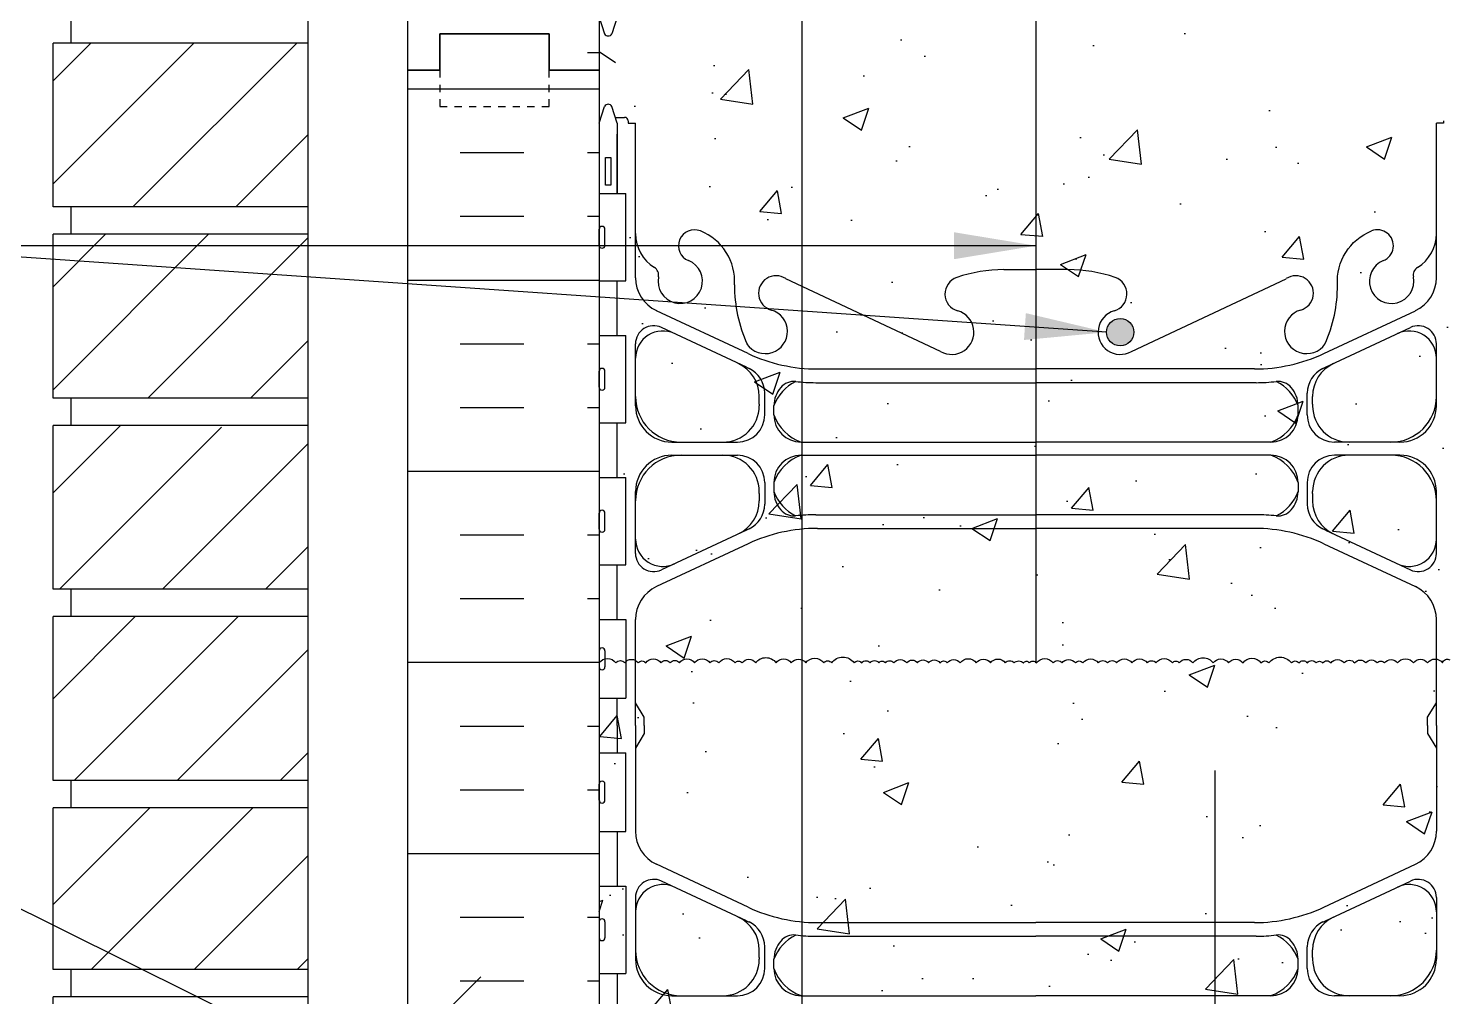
# Model space of a CAD drawing. Header units: inches. Extents: x 112.5 to 171.6, y -23.4 to 65.9.
# Drawn here: x 127.28 to 146.72, y 29.01 to 42.31 of the extents above; entities that cross this region are included whole.
import ezdxf

# ---------------------------------------------------------------- set-up
doc = ezdxf.new("R2010")
doc.units = ezdxf.units.IN
doc.header["$LTSCALE"] = 0.5
doc.header["$MEASUREMENT"] = 0
doc.linetypes.add('DASHED2', pattern=[0.375, 0.25, -0.125])
for name, color, linetype in [('HATCH', 12, 'Continuous'), ('line25', 2, 'Continuous'), ('LINE3', 3, 'Continuous'), ('LINE50', 5, 'Continuous'), ('LINE9', 9, 'Continuous'), ('TEXT', 4, 'Continuous'), ('Web_Edge', 9, 'Continuous')]:
    doc.layers.add(name, color=color, linetype=linetype)
doc.styles.add('DIM', font='romans.shx', dxfattribs={"width": 0.7})
doc.dimstyles.new('ext_12', dxfattribs={"dimscale": 12, "dimtxt": 0.09375, "dimasz": 0.09375, "dimexe": 0.09375, "dimexo": 0.0625, "dimgap": 0.0625, "dimtad": 1, "dimdec": 1, "dimzin": 3, "dimdsep": 46, "dimlunit": 4, "dimtxsty": 'DIM', "dimcen": 0.09, "dimdle": 0.09375, "dimclrt": 4, "dimadec": 0, "dimazin": 0, "dimtfac": 1, "dimtdec": 1, "dimtmove": 2, "dimatfit": 3, "dimfxl": 0, "dimfrac": 2, "dimtolj": 1, "dimtzin": 0, "dimarcsym": 0})

msp = doc.modelspace()

# ---------------------------------------------------------------- hatches: boundary and pattern name
at = {"layer": 'HATCH', "linetype": 'Continuous'}
h = msp.add_hatch(dxfattribs=at)
h.set_pattern_fill('AR-CONC', color=256, scale=0.5, style=0)
edge = h.paths.add_edge_path()
edge.add_line((147.121, 41.734), (147.121, 58.028))
edge.add_line((147.121, 58.028), (139.934, 58.028))
edge.add_line((139.934, 58.028), (138.934, 57.028))
edge.add_line((138.934, 57.028), (138.934, 58.028))
edge.add_line((138.934, 58.028), (138.934, 59.028))
edge.add_line((138.934, 59.028), (137.934, 58.028))
edge.add_line((137.934, 58.028), (135.121, 58.028))
edge.add_line((135.121, 58.028), (135.121, 41.991))
edge.add_line((135.121, 41.991), (135.146, 41.975))
edge.add_line((135.146, 41.975), (135.121, 41.975))
edge.add_line((135.121, 41.975), (135.121, 41.734))
edge.add_line((135.121, 41.734), (135.121, 33.6))
edge.add_spline(control_points=[(135.121, 33.6), (135.247, 33.536), (135.444, 33.434), (135.701, 33.721), (136.054, 33.426), (136.421, 33.699), (136.675, 33.426), (136.934, 33.62), (137.182, 33.409), (137.38, 33.549), (137.563, 33.566), (137.651, 33.442), (137.789, 33.405), (137.892, 33.529), (138.021, 33.578), (138.138, 33.614), (138.2, 33.59), (138.234, 33.547), (138.25, 33.492), (138.321, 33.467), (138.416, 33.443), (138.567, 33.434), (138.69, 33.509), (138.798, 33.517), (138.867, 33.529), (138.949, 33.513), (139.044, 33.468), (139.129, 33.429), (139.221, 33.424), (139.254, 33.514), (139.358, 33.531), (139.425, 33.592), (139.505, 33.584), (139.594, 33.587), (139.698, 33.583), (139.779, 33.545), (139.897, 33.482), (140.061, 33.469), (140.214, 33.536), (140.347, 33.612), (140.484, 33.629), (140.608, 33.636), (140.698, 33.609), (140.75, 33.522), (140.857, 33.456), (141.05, 33.396), (141.206, 33.472), (141.31, 33.523)], knot_values=[0, 0, 0, 0, 0.36882, 0.580962, 0.956064, 1.413946, 1.635694, 1.852394, 2.204033, 2.360582, 2.542219, 2.677797, 2.79395, 2.907785, 3.117226, 3.20968, 3.262351, 3.303115, 3.370216, 3.421138, 3.515057, 3.674522, 3.85319, 3.927977, 3.999794, 4.060692, 4.173001, 4.317056, 4.339836, 4.436406, 4.53825, 4.640095, 4.685656, 4.773056, 4.912503, 4.988734, 5.039656, 5.313971, 5.43662, 5.538465, 5.77077, 5.839112, 5.911139, 6.039898, 6.121993, 6.287819, 6.61794, 6.61794, 6.61794, 6.61794], degree=3, periodic=0)
edge.add_spline(control_points=[(141.31, 33.523), (141.324, 33.529), (141.372, 33.545), (141.425, 33.592), (141.505, 33.584), (141.594, 33.587), (141.698, 33.583), (141.779, 33.545), (141.897, 33.482), (142.061, 33.469), (142.214, 33.536), (142.347, 33.612), (142.484, 33.629), (142.608, 33.636), (142.698, 33.608), (142.749, 33.522), (142.857, 33.455), (143.013, 33.42), (143.142, 33.408), (143.31, 33.523)], knot_values=[4.491613, 4.491613, 4.491613, 4.491613, 4.53825, 4.640095, 4.685656, 4.773056, 4.912503, 4.988734, 5.039656, 5.313971, 5.43662, 5.538465, 5.77077, 5.839112, 5.911139, 6.039898, 6.121993, 6.287819, 6.511014, 6.511014, 6.511014, 6.511014], degree=3, periodic=0)
edge.add_spline(control_points=[(143.31, 33.523), (143.324, 33.529), (143.372, 33.545), (143.425, 33.592), (143.505, 33.584), (143.594, 33.587), (143.698, 33.583), (143.779, 33.545), (143.897, 33.482), (144.061, 33.469), (144.214, 33.536), (144.347, 33.612), (144.484, 33.629), (144.608, 33.636), (144.698, 33.608), (144.749, 33.522), (144.857, 33.455), (145.013, 33.42), (145.142, 33.408), (145.216, 33.401)], knot_values=[4.491613, 4.491613, 4.491613, 4.491613, 4.53825, 4.640095, 4.685656, 4.773056, 4.912503, 4.988734, 5.039656, 5.313971, 5.43662, 5.538465, 5.77077, 5.839112, 5.911139, 6.039898, 6.121993, 6.287819, 6.511014, 6.511014, 6.511014, 6.511014], degree=3, periodic=0)
edge.add_spline(control_points=[(145.216, 33.401), (145.29, 33.408), (145.418, 33.42), (145.574, 33.455), (145.682, 33.522), (145.733, 33.608), (145.823, 33.636), (145.947, 33.629), (146.084, 33.612), (146.217, 33.536), (146.37, 33.469), (146.534, 33.482), (146.652, 33.545), (146.733, 33.583), (146.837, 33.587), (146.926, 33.584), (147.007, 33.592), (147.059, 33.545), (147.107, 33.529), (147.121, 33.523)], knot_values=[4.491613, 4.491613, 4.491613, 4.491613, 4.714808, 4.880634, 4.962729, 5.091488, 5.163515, 5.231857, 5.464162, 5.566007, 5.688656, 5.962971, 6.013893, 6.090124, 6.229571, 6.316971, 6.362532, 6.464377, 6.511014, 6.511014, 6.511014, 6.511014], degree=3, periodic=0)
edge.add_line((147.121, 33.523), (147.121, 41.734))
at = {"layer": 'HATCH'}
h = msp.add_hatch(dxfattribs=at)
h.set_pattern_fill('INSUL', color=256, scale=7, style=0)
h.set_pattern_definition([(0, (-2791.0402, -373.275), (0, 2.625), []), (0, (-2791.0402, -372.4), (0, 2.625), [0.875, -0.875]), (0, (-2791.0402, -371.525), (0, 2.625), [0.875, -0.875])])
h.paths.add_polyline_path([(132.496, 23.734), (132.934, 23.734), (132.934, 24.234), (134.434, 24.234), (134.434, 23.734), (135.121, 23.734), (135.121, 41.734), (134.434, 41.734), (134.434, 42.234), (132.934, 42.234), (132.934, 41.734), (132.496, 41.734)])
at = {"layer": 'HATCH', "linetype": 'Continuous'}
h = msp.add_hatch(dxfattribs=at)
h.set_pattern_fill('AR-CONC', color=256, scale=0.5, style=0)
edge = h.paths.add_edge_path()
edge.add_line((147.121, 26.609), (145.746, 26.609))
edge.add_arc((145.746, 27.109), 0.5, 180, 270, ccw=False)
edge.add_line((145.246, 27.109), (145.246, 28.609))
edge.add_line((145.246, 28.609), (145.746, 28.609))
edge.add_line((145.746, 28.609), (145.746, 27.209))
edge.add_arc((145.846, 27.209), 0.1, 180, 270)
edge.add_line((145.846, 27.109), (147.121, 27.109))
edge.add_line((147.121, 27.109), (147.121, 32.609))
edge.add_line((147.121, 32.609), (147.121, 33.523))
edge.add_spline(control_points=[(147.121, 33.523), (147.107, 33.529), (147.059, 33.545), (147.007, 33.592), (146.926, 33.584), (146.837, 33.587), (146.733, 33.583), (146.652, 33.545), (146.534, 33.482), (146.37, 33.469), (146.217, 33.536), (146.084, 33.612), (145.947, 33.629), (145.823, 33.636), (145.733, 33.608), (145.682, 33.522), (145.574, 33.455), (145.418, 33.42), (145.29, 33.408), (145.216, 33.401)], knot_values=[4.491613, 4.491613, 4.491613, 4.491613, 4.53825, 4.640095, 4.685656, 4.773056, 4.912503, 4.988734, 5.039656, 5.313971, 5.43662, 5.538465, 5.77077, 5.839112, 5.911139, 6.039898, 6.121993, 6.287819, 6.511014, 6.511014, 6.511014, 6.511014], degree=3, periodic=0)
edge.add_spline(control_points=[(145.216, 33.401), (145.142, 33.408), (145.013, 33.42), (144.857, 33.455), (144.749, 33.522), (144.698, 33.608), (144.608, 33.636), (144.484, 33.629), (144.347, 33.612), (144.214, 33.536), (144.061, 33.469), (143.897, 33.482), (143.779, 33.545), (143.698, 33.583), (143.594, 33.587), (143.505, 33.584), (143.425, 33.592), (143.372, 33.545), (143.324, 33.529), (143.31, 33.523)], knot_values=[4.491613, 4.491613, 4.491613, 4.491613, 4.714808, 4.880634, 4.962729, 5.091488, 5.163515, 5.231857, 5.464162, 5.566007, 5.688656, 5.962971, 6.013893, 6.090124, 6.229571, 6.316971, 6.362532, 6.464377, 6.511014, 6.511014, 6.511014, 6.511014], degree=3, periodic=0)
edge.add_spline(control_points=[(143.31, 33.523), (143.142, 33.408), (143.013, 33.42), (142.857, 33.455), (142.749, 33.522), (142.698, 33.608), (142.608, 33.636), (142.484, 33.629), (142.347, 33.612), (142.214, 33.536), (142.061, 33.469), (141.897, 33.482), (141.779, 33.545), (141.698, 33.583), (141.594, 33.587), (141.505, 33.584), (141.425, 33.592), (141.372, 33.545), (141.324, 33.529), (141.31, 33.523)], knot_values=[4.491613, 4.491613, 4.491613, 4.491613, 4.714808, 4.880634, 4.962729, 5.091488, 5.163515, 5.231857, 5.464162, 5.566007, 5.688656, 5.962971, 6.013893, 6.090124, 6.229571, 6.316971, 6.362532, 6.464377, 6.511014, 6.511014, 6.511014, 6.511014], degree=3, periodic=0)
edge.add_spline(control_points=[(141.31, 33.523), (141.206, 33.472), (141.05, 33.396), (140.857, 33.456), (140.75, 33.522), (140.698, 33.609), (140.608, 33.636), (140.484, 33.629), (140.347, 33.612), (140.214, 33.536), (140.061, 33.469), (139.897, 33.482), (139.779, 33.545), (139.698, 33.583), (139.594, 33.587), (139.505, 33.584), (139.425, 33.592), (139.358, 33.531), (139.254, 33.514), (139.221, 33.424), (139.129, 33.429), (139.044, 33.468), (138.949, 33.513), (138.867, 33.529), (138.798, 33.517), (138.69, 33.509), (138.567, 33.434), (138.416, 33.443), (138.321, 33.467), (138.25, 33.492), (138.234, 33.547), (138.2, 33.59), (138.138, 33.614), (138.021, 33.578), (137.892, 33.529), (137.789, 33.405), (137.651, 33.442), (137.563, 33.566), (137.38, 33.549), (137.182, 33.409), (136.934, 33.62), (136.675, 33.426), (136.421, 33.699), (136.054, 33.426), (135.701, 33.721), (135.444, 33.434), (135.247, 33.536), (135.121, 33.6)], knot_values=[0, 0, 0, 0, 0.330121, 0.495947, 0.578042, 0.706801, 0.778828, 0.84717, 1.079475, 1.18132, 1.303969, 1.578284, 1.629206, 1.705437, 1.844884, 1.932284, 1.977845, 2.07969, 2.181534, 2.278104, 2.300884, 2.444939, 2.557248, 2.618146, 2.689963, 2.76475, 2.943417, 3.102883, 3.196802, 3.247724, 3.314825, 3.355589, 3.40826, 3.500714, 3.710155, 3.82399, 3.940143, 4.075721, 4.257358, 4.413907, 4.765546, 4.982246, 5.203994, 5.661876, 6.036978, 6.24912, 6.61794, 6.61794, 6.61794, 6.61794], degree=3, periodic=0)
edge.add_line((135.121, 33.6), (135.121, 23.734))
edge.add_line((135.121, 23.734), (135.121, 8.984))
edge.add_line((135.121, 8.984), (135.121, 5.734))
edge.add_line((135.121, 5.734), (140.013, 5.734))
edge.add_line((140.013, 5.734), (141.013, 6.734))
edge.add_line((141.013, 6.734), (141.013, 5.734))
edge.add_line((141.013, 5.734), (141.013, 4.734))
edge.add_line((141.013, 4.734), (142.013, 5.734))
edge.add_line((142.013, 5.734), (147.121, 5.734))
edge.add_line((147.121, 5.734), (147.121, 18.109))
edge.add_line((147.121, 18.109), (147.121, 23.609))
edge.add_line((147.121, 23.609), (145.846, 23.609))
edge.add_arc((145.846, 23.509), 0.1, 90, 180)
edge.add_line((145.746, 23.509), (145.746, 22.109))
edge.add_line((145.746, 22.109), (145.246, 22.109))
edge.add_line((145.246, 22.109), (145.246, 23.609))
edge.add_arc((145.746, 23.609), 0.5, 90, 180, ccw=False)
edge.add_line((145.746, 24.109), (147.121, 24.109))
edge.add_line((147.121, 24.109), (147.121, 26.609))
at = {"layer": 'LINE3'}
msp.add_hatch(color=256, dxfattribs=at).paths.add_polyline_path([(142.092, 38.135, 1), (142.467, 38.135, 1)])

# ---------------------------------------------------------------- linework, layer by layer
at = {"layer": 'HATCH'}
for p, q in [((127.621, 41.587), (128.139, 42.105)), ((127.621, 40.173), (129.553, 42.105)), ((128.717, 39.855), (130.967, 42.105)), ((134.96, 41.975), (135.121, 41.975)), ((135.121, 41.991), (135.344, 41.841)), ((130.131, 39.855), (131.121, 40.845)), ((127.621, 38.759), (128.342, 39.48)), ((127.621, 37.345), (129.756, 39.48)), ((128.921, 37.23), (131.121, 39.431)), ((130.335, 37.23), (131.121, 38.016)), ((127.621, 35.931), (128.546, 36.855)), ((127.71, 34.605), (129.935, 36.83)), ((129.124, 34.605), (131.121, 36.602)), ((130.538, 34.605), (131.121, 35.188)), ((127.621, 33.102), (128.749, 34.23)), ((127.913, 31.98), (130.163, 34.23)), ((129.327, 31.98), (131.121, 33.774)), ((130.742, 31.98), (131.121, 32.36)), ((127.621, 30.274), (128.952, 31.605)), ((128.146, 29.384), (130.367, 31.605)), ((129.561, 29.384), (131.121, 30.945)), ((130.975, 29.384), (131.121, 29.531))]:
    msp.add_line(p, q, dxfattribs=at)
for points in [[(135.121, 33.594, -0.520567), (135.352, 33.594, -0.520567), (135.473, 33.594, -0.520567), (135.657, 33.594, -0.520567), (135.761, 33.594, -0.520567), (135.971, 33.594, -0.520567), (136.097, 33.594, -0.520567), (136.223, 33.594, -0.520567), (136.433, 33.594, -0.520567), (136.643, 33.594, -0.520567), (136.764, 33.594, -0.520567), (136.989, 33.594, -0.520567), (137.084, 33.594, -0.520567), (137.272, 33.594, -0.520567), (137.551, 33.594, -0.520567), (137.76, 33.594, -0.520567), (137.96, 33.594, -0.520567), (138.206, 33.594, -0.520567), (138.316, 33.594, -0.520567), (138.623, 33.594, -0.520567), (138.728, 33.594, -0.520567), (138.843, 33.594, -0.520567), (138.964, 33.594, -0.520567), (139.053, 33.594, -0.520567), (139.168, 33.594, -0.520567), (139.347, 33.594, -0.520567), (139.494, 33.594, -0.520567), (139.646, 33.594, -0.520567), (139.803, 33.594, -0.520567), (139.903, 33.594, -0.520567), (140.081, 33.594, -0.520567), (140.302, 33.594, -0.520567), (140.496, 33.594, -0.520567), (140.7, 33.594, -0.488832), (140.82, 33.595, -0.425718), (140.95, 33.59, -0.648075), (141.027, 33.593, -0.497442), (141.127, 33.593)], [(141.127, 33.593, -0.520567), (141.358, 33.593, -0.520567), (141.479, 33.593, -0.520567), (141.662, 33.593, -0.520567), (141.767, 33.593, -0.520567), (141.977, 33.593, -0.520567), (142.103, 33.593, -0.520567), (142.229, 33.593, -0.520567), (142.439, 33.593, -0.520567), (142.649, 33.593, -0.520567), (142.769, 33.593, -0.520567), (142.995, 33.593, -0.520567), (143.089, 33.593, -0.520567), (143.278, 33.593, -0.520567), (143.556, 33.593, -0.520567), (143.766, 33.593, -0.520567), (143.965, 33.593, -0.520567), (144.212, 33.593, -0.520567), (144.322, 33.593, -0.520567), (144.629, 33.593, -0.520567), (144.733, 33.593, -0.520567), (144.849, 33.593, -0.520567), (144.97, 33.593, -0.520567), (145.059, 33.593, -0.520567), (145.174, 33.593, -0.520567), (145.353, 33.593, -0.520567), (145.499, 33.593, -0.520567), (145.652, 33.593, -0.520567), (145.809, 33.593, -0.520567), (145.909, 33.593, -0.520567), (146.087, 33.593, -0.520567), (146.307, 33.593, -0.520567), (146.501, 33.593, -0.520567), (146.706, 33.593, -0.520567), (146.806, 33.635, -0.520567)]]:
    msp.add_lwpolyline(points, format="xyb", dxfattribs=at)
at = {"layer": 'line25'}
for p, q in [((135.121, 58.028), (135.121, 41.734)), ((131.121, 47.355), (131.121, 23.759)), ((127.871, 42.105), (127.871, 42.48)), ((127.621, 39.855), (127.621, 42.105)), ((131.121, 42.105), (127.621, 42.105)), ((135.121, 41.734), (135.121, 23.734)), ((131.121, 39.855), (127.621, 39.855)), ((127.871, 39.48), (127.871, 39.855)), ((135.121, 40.039), (135.486, 40.039)), ((135.486, 38.839), (135.486, 40.039)), ((127.621, 37.23), (127.621, 39.48)), ((131.121, 39.48), (127.621, 39.48)), ((135.121, 39.329), (135.121, 39.549)), ((135.121, 39.494), (135.121, 39.494)), ((135.161, 39.589), (135.161, 39.589)), ((135.201, 39.329), (135.201, 39.549)), ((135.121, 39.384), (135.121, 39.384)), ((135.161, 39.289), (135.161, 39.289)), ((135.121, 38.839), (135.486, 38.839)), ((135.121, 38.089), (135.486, 38.089)), ((135.486, 36.889), (135.486, 38.089)), ((135.121, 37.379), (135.121, 37.599)), ((135.121, 37.544), (135.121, 37.544)), ((135.161, 37.639), (135.161, 37.639)), ((135.201, 37.379), (135.201, 37.599)), ((135.121, 37.434), (135.121, 37.434)), ((135.161, 37.339), (135.161, 37.339)), ((131.121, 37.23), (127.621, 37.23)), ((127.871, 36.855), (127.871, 37.23)), ((127.621, 34.605), (127.621, 36.855)), ((131.121, 36.855), (127.621, 36.855)), ((135.121, 36.889), (135.486, 36.889)), ((135.121, 36.139), (135.486, 36.139)), ((135.486, 34.939), (135.486, 36.139)), ((135.121, 35.429), (135.121, 35.649)), ((135.121, 35.594), (135.121, 35.594)), ((135.161, 35.689), (135.161, 35.689)), ((135.201, 35.429), (135.201, 35.649)), ((135.121, 35.484), (135.121, 35.484)), ((135.161, 35.389), (135.161, 35.389)), ((135.121, 34.939), (135.486, 34.939)), ((131.121, 34.605), (127.621, 34.605)), ((127.871, 34.23), (127.871, 34.605)), ((127.621, 31.98), (127.621, 34.23)), ((131.121, 34.23), (127.621, 34.23)), ((135.121, 34.189), (135.486, 34.189)), ((135.486, 34.189), (135.486, 33.109)), ((135.121, 33.759), (135.121, 33.539)), ((135.121, 33.704), (135.121, 33.704)), ((135.161, 33.799), (135.161, 33.799)), ((135.201, 33.759), (135.201, 33.539)), ((135.121, 33.594), (135.121, 33.594)), ((135.161, 33.499), (135.161, 33.499)), ((135.121, 33.109), (135.486, 33.109)), ((135.121, 32.359), (135.486, 32.359)), ((135.486, 31.279), (135.486, 32.359)), ((131.121, 31.98), (127.621, 31.98)), ((127.871, 31.605), (127.871, 31.98)), ((135.121, 31.709), (135.121, 31.929)), ((135.161, 31.969), (135.161, 31.969)), ((135.201, 31.709), (135.201, 31.929)), ((135.121, 31.874), (135.121, 31.874)), ((135.121, 31.764), (135.121, 31.764)), ((127.621, 29.384), (127.621, 31.605)), ((131.121, 31.605), (127.621, 31.605)), ((135.161, 31.669), (135.161, 31.669)), ((135.121, 31.279), (135.486, 31.279)), ((135.121, 30.529), (135.486, 30.529)), ((135.486, 30.529), (135.486, 29.329)), ((135.121, 30.039), (135.121, 29.819)), ((135.121, 29.984), (135.121, 29.984)), ((135.161, 30.079), (135.161, 30.079)), ((135.201, 30.039), (135.201, 29.819)), ((135.121, 29.874), (135.121, 29.874)), ((135.161, 29.779), (135.161, 29.779)), ((131.121, 29.384), (127.621, 29.384)), ((127.871, 29.009), (127.871, 29.384)), ((135.121, 29.329), (135.486, 29.329)), ((127.621, 26.759), (127.621, 29.009)), ((131.121, 29.009), (127.621, 29.009))]:
    msp.add_line(p, q, dxfattribs=at)
for centre, start, end in [((135.161, 39.549), 90, 180), ((135.161, 39.549), 360, 90), ((135.161, 39.329), 180, 270), ((135.161, 39.329), 270, 0), ((135.161, 37.599), 90, 180), ((135.161, 37.599), 360, 90), ((135.161, 37.379), 180, 270), ((135.161, 37.379), 270, 0), ((135.161, 35.649), 90, 180), ((135.161, 35.649), 360, 90), ((135.161, 35.429), 180, 270), ((135.161, 35.429), 270, 0), ((135.161, 33.759), 90, 180), ((135.161, 33.759), 0, 90), ((135.161, 33.539), 180, 270), ((135.161, 33.539), 270, 0), ((135.161, 31.929), 90, 180), ((135.161, 31.929), 360, 90), ((135.161, 31.709), 180, 270), ((135.161, 31.709), 270, 0), ((135.161, 30.039), 90, 180), ((135.161, 30.039), 0, 90), ((135.161, 29.819), 180, 270), ((135.161, 29.819), 270, 0)]:
    msp.add_arc(centre, 0.04, start, end, dxfattribs=at)
at = {"layer": 'LINE3'}
for p, q in [((141.121, 58.017), (141.121, 33.6)), ((137.91, 16.742), (137.91, 54.953)), ((143.576, 32.116), (143.576, 5.734))]:
    msp.add_line(p, q, dxfattribs=at)
msp.add_circle((142.279, 38.135), 0.188, dxfattribs=at)
at = {"layer": 'LINE50'}
for p, q in [((132.496, 41.734), (132.496, 58.028)), ((132.496, 23.734), (132.496, 41.734))]:
    msp.add_line(p, q, dxfattribs=at)
for points in [[(135.121, 41.734), (134.434, 41.734), (134.434, 42.234), (132.934, 42.234), (132.934, 41.734), (132.496, 41.734)], [(132.496, 41.734), (132.934, 41.734), (132.934, 42.234), (134.434, 42.234), (134.434, 41.734), (135.121, 41.734)]]:
    msp.add_lwpolyline(points, dxfattribs=at)
at = {"layer": 'LINE9'}
msp.add_line((132.322, 28.109), (133.496, 29.283), dxfattribs=at)
at = {"layer": 'LINE9', "linetype": 'DASHED2', "ltscale": 0.15}
msp.add_lwpolyline([(132.934, 41.734), (132.934, 41.734), (132.934, 41.234), (134.434, 41.234), (134.434, 41.734), (134.434, 41.734)], dxfattribs=at)
at = {"layer": 'Web_Edge'}
for p, q in [((135.121, 42.463), (135.196, 42.233)), ((135.371, 42.463), (135.296, 42.233)), ((135.121, 41.006), (135.196, 41.236)), ((135.371, 41.006), (135.296, 41.236)), ((135.345, 41.086), (135.471, 41.086)), ((135.521, 41.036), (135.521, 41.006)), ((135.521, 41.036), (135.521, 41.036)), ((146.721, 41.036), (146.721, 41.036)), ((146.721, 41.036), (146.721, 41.006)), ((135.371, 41.006), (135.371, 40.039)), ((135.521, 41.006), (135.621, 41.006)), ((135.621, 38.884), (135.621, 41.006)), ((146.621, 38.884), (146.621, 41.006)), ((146.721, 41.006), (146.621, 41.006)), ((140.682, 38.995), (141.121, 38.995)), ((141.561, 38.995), (141.121, 38.995)), ((139.811, 37.871), (137.684, 38.87)), ((142.432, 37.871), (144.559, 38.87)), ((137.168, 37.842), (135.909, 38.431)), ((145.075, 37.842), (146.333, 38.431)), ((137.144, 37.655), (135.977, 38.2)), ((145.099, 37.655), (146.265, 38.2)), ((135.621, 37.126), (135.621, 37.974)), ((146.621, 37.126), (146.621, 37.974)), ((138.121, 37.63), (141.121, 37.63)), ((144.121, 37.63), (141.121, 37.63)), ((138.097, 37.442), (141.121, 37.442)), ((144.145, 37.442), (141.121, 37.442)), ((137.321, 37.149), (137.321, 37.253)), ((137.321, 37.149), (137.321, 37.126)), ((137.396, 37.001), (137.396, 37.298)), ((144.846, 37.001), (144.846, 37.298)), ((144.921, 37.149), (144.921, 37.253)), ((144.921, 37.149), (144.921, 37.126)), ((137.521, 37.001), (137.521, 37.127)), ((144.721, 37.001), (144.721, 37.127)), ((136.121, 36.626), (137.021, 36.626)), ((137.896, 36.626), (141.121, 36.626)), ((144.346, 36.626), (141.121, 36.626)), ((146.121, 36.626), (145.221, 36.626)), ((136.121, 36.446), (137.021, 36.446)), ((137.896, 36.446), (141.121, 36.446)), ((144.346, 36.446), (141.121, 36.446)), ((146.121, 36.446), (145.221, 36.446)), ((137.396, 36.071), (137.396, 35.774)), ((137.521, 36.071), (137.521, 35.957)), ((137.521, 36.071), (137.521, 35.945)), ((144.721, 36.071), (144.721, 35.945)), ((144.721, 36.071), (144.721, 35.957)), ((144.846, 36.071), (144.846, 35.774)), ((135.621, 35.097), (135.621, 35.946)), ((137.321, 35.922), (137.321, 35.946)), ((137.321, 35.922), (137.321, 35.818)), ((144.921, 35.922), (144.921, 35.946)), ((144.921, 35.922), (144.921, 35.818)), ((146.621, 35.097), (146.621, 35.946)), ((138.098, 35.629), (141.121, 35.629)), ((144.145, 35.629), (141.121, 35.629)), ((137.145, 35.417), (135.977, 34.871)), ((138.121, 35.441), (141.121, 35.441)), ((144.121, 35.441), (141.121, 35.441)), ((145.098, 35.417), (146.265, 34.871)), ((137.168, 35.229), (135.909, 34.641)), ((145.075, 35.229), (146.333, 34.641)), ((135.621, 32.734), (135.621, 34.188)), ((146.621, 32.734), (146.621, 34.188)), ((135.741, 32.847), (135.621, 33.047)), ((135.741, 32.847), (135.621, 33.047)), ((146.501, 32.847), (146.621, 33.047)), ((146.501, 32.847), (146.621, 33.047)), ((135.621, 32.734), (135.621, 31.281)), ((135.741, 32.734), (135.741, 32.847)), ((135.741, 32.734), (135.741, 32.847)), ((135.741, 32.734), (135.741, 32.622)), ((135.741, 32.734), (135.741, 32.622)), ((146.501, 32.734), (146.501, 32.847)), ((146.501, 32.734), (146.501, 32.847)), ((146.501, 32.734), (146.501, 32.622)), ((146.501, 32.734), (146.501, 32.622)), ((146.621, 32.734), (146.621, 31.281)), ((135.741, 32.622), (135.621, 32.422)), ((135.741, 32.622), (135.621, 32.422)), ((146.501, 32.622), (146.621, 32.422)), ((146.501, 32.622), (146.621, 32.422)), ((137.168, 30.24), (135.909, 30.828)), ((145.075, 30.24), (146.333, 30.828)), ((137.145, 30.052), (135.977, 30.598)), ((145.098, 30.052), (146.265, 30.598)), ((135.621, 30.371), (135.621, 29.523)), ((146.621, 30.371), (146.621, 29.523)), ((138.121, 30.027), (141.121, 30.027)), ((144.121, 30.027), (141.121, 30.027)), ((138.097, 29.84), (141.121, 29.84)), ((144.145, 29.84), (141.121, 29.84)), ((137.321, 29.547), (137.321, 29.651)), ((137.396, 29.398), (137.396, 29.695)), ((144.846, 29.398), (144.846, 29.695)), ((144.921, 29.547), (144.921, 29.651)), ((137.321, 29.547), (137.321, 29.523)), ((137.521, 29.398), (137.521, 29.524)), ((144.721, 29.398), (144.721, 29.524)), ((144.921, 29.547), (144.921, 29.523)), ((136.121, 29.023), (137.021, 29.023)), ((137.896, 29.023), (141.121, 29.023)), ((144.346, 29.023), (141.121, 29.023)), ((146.121, 29.023), (145.221, 29.023))]:
    msp.add_line(p, q, dxfattribs=at)
for points in [[(135.371, 40.039), (135.371, 40.856)], [(135.371, 38.089), (135.371, 38.839)], [(135.371, 36.139), (135.371, 36.889)], [(135.371, 34.189), (135.371, 34.939)], [(135.371, 32.734), (135.371, 33.109)], [(135.371, 32.734), (135.371, 32.359)], [(135.371, 31.279), (135.371, 30.529)], [(135.371, 29.329), (135.371, 28.579)]]:
    msp.add_lwpolyline(points, dxfattribs=at)
msp.add_lwpolyline([(135.281, 40.156), (135.211, 40.156), (135.211, 40.536), (135.281, 40.536)], close=True, dxfattribs=at)
for points in [[(136.98, 38.784, 0.325312), (136.513, 39.526)], [(145.263, 38.784, -0.325312), (145.73, 39.526)]]:
    msp.add_lwpolyline(points, format="xyb", dxfattribs=at)
for centre, radius, start, end in [((135.246, 42.26), 0.0567, 208.0725, 331.9275), ((135.246, 41.209), 0.0567, 28.0725, 151.9275), ((135.471, 41.036), 0.05, 0, 90), ((136.171, 39.49), 0.55, 180, 238.0732), ((136.431, 39.322), 0.22, 68.1963, 248.1963), ((145.811, 39.322), 0.22, 291.8037, 111.8037), ((146.071, 39.49), 0.55, 301.9268, 0), ((136.236, 38.835), 0.305, 168.9056, 68.1963), ((146.006, 38.835), 0.305, 111.8037, 11.0944), ((136.121, 38.884), 0.5, 180, 244.9204), ((135.814, 38.918), 0.125, 348.9056, 58.0732), ((137.551, 38.671), 0.24, 56.25, 254.2747), ((140.111, 38.66), 0.24, 108.923, 254.2747), ((140.682, 36.995), 2, 90, 108.923), ((141.561, 36.995), 2, 71.077, 90), ((142.131, 38.66), 0.24, 285.7253, 71.077), ((144.692, 38.671), 0.24, 285.7253, 123.75), ((146.428, 38.918), 0.125, 121.9268, 191.0944), ((146.121, 38.884), 0.5, 295.0796, 0), ((138.98, 38.785), 2, 180.0146, 203.9638), ((143.263, 38.785), 2, 336.0362, 359.9854), ((137.403, 38.146), 0.305, 214.6703, 74.2747), ((139.964, 38.135), 0.305, 240, 74.2747), ((142.279, 38.135), 0.305, 105.7253, 300), ((144.84, 38.146), 0.305, 105.7253, 325.3297), ((135.871, 37.974), 0.25, 64.9204, 180), ((135.996, 37.777), 0.375, 64.9204, 180), ((146.246, 37.777), 0.375, 0, 115.0796), ((146.371, 37.974), 0.25, 0, 115.0796), ((138.121, 39.88), 2.25, 244.9204, 270), ((144.121, 39.88), 2.25, 270, 295.0796), ((136.821, 37.253), 0.5, 0, 64.9204), ((138.097, 39.692), 2.25, 244.9204, 245.9476), ((137.02, 37.297), 0.376, 0.0514, 64.8081), ((145.223, 37.297), 0.376, 115.1919, 179.9486), ((145.421, 37.253), 0.5, 115.0796, 180), ((144.145, 39.692), 2.25, 294.0524, 295.0796), ((138.105, 36.904), 0.624, 117.0966, 159.0881), ((137.898, 37.126), 0.376, 138.3704, 179.9486), ((137.803, 37.21), 0.25, 86.1209, 138.3704), ((138.097, 39.692), 2.25, 262.9228, 270), ((144.145, 39.692), 2.25, 270, 277.0772), ((144.44, 37.21), 0.25, 41.6296, 93.8791), ((144.138, 36.904), 0.624, 20.9119, 62.9034), ((144.345, 37.126), 0.376, 0.0514, 41.6296), ((136.246, 37.251), 0.625, 180, 270), ((145.996, 37.251), 0.625, 270, 0), ((136.121, 37.126), 0.5, 180, 270), ((136.821, 37.126), 0.5, 270, 0), ((137.021, 37.001), 0.375, 270, 0), ((138.103, 37.208), 0.617, 199.5682, 250.4318), ((137.896, 37.001), 0.375, 180, 270), ((144.346, 37.001), 0.375, 270, 0), ((144.14, 37.208), 0.617, 289.5682, 340.4318), ((145.221, 37.001), 0.375, 180, 270), ((145.421, 37.126), 0.5, 180, 270), ((146.121, 37.126), 0.5, 270, 0), ((136.246, 35.821), 0.625, 90, 180), ((136.121, 35.946), 0.5, 90, 180), ((136.821, 35.946), 0.5, 0, 90), ((137.021, 36.071), 0.375, 360, 90), ((138.103, 35.864), 0.617, 109.6458, 160.4318), ((137.896, 36.071), 0.375, 90, 180), ((144.346, 36.071), 0.375, 360, 90), ((144.14, 35.864), 0.617, 19.5682, 70.3542), ((145.221, 36.071), 0.375, 90, 180), ((145.421, 35.946), 0.5, 90, 180), ((145.996, 35.821), 0.625, 360, 90), ((146.121, 35.946), 0.5, 0, 90), ((136.821, 35.818), 0.5, 295.0796, 360), ((137.02, 35.774), 0.376, 295.187, 359.9509), ((138.105, 36.168), 0.624, 200.9119, 242.8949), ((137.898, 35.945), 0.376, 180.0491, 221.6135), ((144.138, 36.168), 0.624, 297.1051, 339.0881), ((144.345, 35.945), 0.376, 318.3865, 359.9509), ((145.223, 35.774), 0.376, 180.0491, 244.813), ((145.421, 35.818), 0.5, 180, 244.9204), ((137.803, 35.862), 0.25, 221.6135, 273.8988), ((138.098, 33.379), 2.25, 90, 97.097), ((144.145, 33.379), 2.25, 82.903, 90), ((144.44, 35.862), 0.25, 266.1012, 318.3865), ((138.098, 33.379), 2.25, 114.0752, 115.0796), ((138.121, 33.191), 2.25, 90, 115.0796), ((144.121, 33.191), 2.25, 64.9204, 90), ((144.145, 33.379), 2.25, 64.9204, 65.9248), ((135.996, 35.294), 0.375, 180, 295.0796), ((146.246, 35.294), 0.375, 244.9204, 360), ((135.871, 35.097), 0.25, 180, 295.0796), ((146.371, 35.097), 0.25, 244.9204, 0), ((136.121, 34.188), 0.5, 115.0796, 180), ((146.121, 34.188), 0.5, 0, 64.9204), ((136.121, 31.281), 0.5, 180, 244.9204), ((146.121, 31.281), 0.5, 295.0796, 360), ((135.871, 30.371), 0.25, 64.9204, 180), ((135.996, 30.175), 0.375, 64.9204, 180), ((146.246, 30.175), 0.375, 0, 115.0796), ((146.371, 30.371), 0.25, 360, 115.0796), ((138.121, 32.277), 2.25, 244.9204, 270), ((144.121, 32.277), 2.25, 270, 295.0796), ((136.821, 29.651), 0.5, 0, 64.9204), ((138.098, 32.09), 2.25, 244.9204, 245.9248), ((137.02, 29.695), 0.376, 0.0491, 64.813), ((145.223, 29.695), 0.376, 115.187, 179.9509), ((145.421, 29.651), 0.5, 115.0796, 180), ((144.145, 32.09), 2.25, 294.0752, 295.0796), ((138.105, 29.301), 0.624, 117.0966, 159.0881), ((137.898, 29.523), 0.376, 138.3704, 179.9486), ((137.803, 29.607), 0.25, 86.1209, 138.3704), ((138.097, 32.09), 2.25, 262.9228, 270), ((144.145, 32.09), 2.25, 270, 277.0772), ((144.138, 29.301), 0.624, 20.9119, 62.9034), ((144.44, 29.607), 0.25, 41.6296, 93.8791), ((144.345, 29.523), 0.376, 0.0514, 41.6296), ((136.246, 29.648), 0.625, 180, 270), ((145.996, 29.648), 0.625, 270, 0), ((136.121, 29.523), 0.5, 180, 270), ((136.821, 29.523), 0.5, 270, 0), ((137.021, 29.398), 0.375, 270, 0), ((137.896, 29.398), 0.375, 180, 270), ((138.103, 29.605), 0.617, 199.5682, 250.4318), ((144.14, 29.605), 0.617, 289.5682, 340.4318), ((144.346, 29.398), 0.375, 270, 0), ((145.221, 29.398), 0.375, 180, 270), ((145.421, 29.523), 0.5, 180, 270), ((146.121, 29.523), 0.5, 270, 360)]:
    msp.add_arc(centre, radius, start, end, dxfattribs=at)

# ---------------------------------------------------------------- leaders
at = {"layer": 'TEXT'}
for points in [[(141.121, 39.323), (124.937, 39.323), (120.145, 39.323)], [(142.092, 38.135), (124.937, 39.323), (120.145, 39.323)]]:
    msp.add_leader(points, dimstyle='ext_12', override={"dimgap": 0.0625, "dimtad": 0}, dxfattribs=at)
msp.add_leader([(132.322, 27.659), (123.308, 32.132), (121.587, 32.132)], dimstyle='ext_12', dxfattribs=at)

doc.saveas('drawing.dxf')
